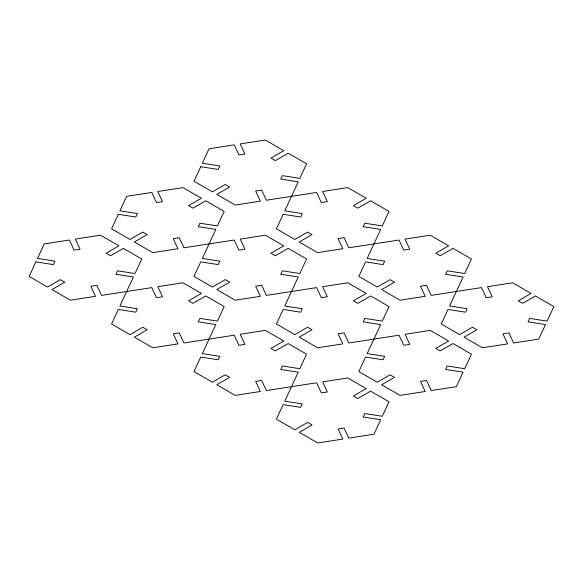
<?xml version="1.0" encoding="UTF-8"?>
<svg xmlns="http://www.w3.org/2000/svg" width="583" height="583" viewBox="0 0 583 583"><rect width="100%" height="100%" fill="white"/><g stroke="black" fill="none" stroke-linecap="round" stroke-linejoin="round"><path stroke-width="0.87" d="M35.891 261.898L29.15 276.415L47.558 287.04L60.362 279.651L64.757 282.187L51.953 289.583L70.361 300.209L95.503 296.317L90.817 286.224L96.822 285.291L101.508 295.392L151.799 287.608L156.484 297.709L162.489 296.776L157.804 286.683L182.953 282.791L201.361 293.417L188.557 300.813L192.951 303.349L205.755 295.96L224.164 306.585L217.423 321.102L199.933 318.398L198.322 321.86L215.819 324.571L202.337 353.604L219.827 356.308L218.224 359.777L200.734 357.073L193.993 371.59L212.401 382.215L225.206 374.825L229.6 377.361L216.796 384.751L235.204 395.383L260.353 391.492L255.66 381.391L261.665 380.466L266.358 390.559L316.642 382.783L321.335 392.876L327.34 391.951L322.647 381.85L347.796 377.966L366.204 388.591L353.4 395.981L357.794 398.524L370.599 391.127L389.007 401.753L382.266 416.277L364.776 413.566L363.173 417.034L380.663 419.738L373.922 434.255L348.78 438.146L344.087 428.046L338.082 428.979L342.775 439.079L317.626 442.963L299.217 432.338L312.022 424.949L307.627 422.405L294.823 429.802L276.415 419.177L283.156 404.653L300.646 407.364L302.256 403.895L284.759 401.191L298.241 372.151L280.744 369.447L282.354 365.978L299.844 368.689L306.585 354.173L288.177 343.54L275.373 350.937L270.978 348.394L283.783 341.004L265.374 330.379L240.225 334.27L244.918 344.364L238.913 345.296L234.22 335.196L183.936 342.979L179.243 332.878L173.238 333.804L177.932 343.904L152.782 347.796L134.374 337.171L147.178 329.774L142.784 327.238L129.98 334.627L111.572 324.002L118.313 309.486L135.803 312.189L137.406 308.72L119.916 306.017L133.39 276.983L115.9 274.28L117.511 270.811L135.001 273.514L141.742 258.998L123.334 248.373L110.53 255.762L106.135 253.226L118.939 245.829L100.531 235.204L75.382 239.096L80.068 249.196L74.063 250.122L69.377 240.021L44.235 243.913L37.494 258.429L54.984 261.14L53.381 264.602L35.891 261.898M118.313 214.311L111.572 228.828L129.98 239.46L142.784 232.063L147.178 234.606L134.374 241.996L152.782 252.621L177.932 248.73L173.238 238.636L179.243 237.704L183.936 247.804L234.22 240.021L238.913 250.122L244.918 249.196L240.225 239.096L265.374 235.204L283.783 245.829L270.978 253.226L275.373 255.762L288.177 248.373L306.585 258.998L299.844 273.514L282.354 270.811L280.744 274.28L298.241 276.983L284.759 306.017L302.256 308.72L300.646 312.189L283.156 309.486L276.415 324.002L294.823 334.627L307.627 327.238L312.022 329.774L299.217 337.171L317.626 347.796L342.775 343.904L338.082 333.804L344.087 332.878L348.78 342.979L399.064 335.196L403.757 345.296L409.762 344.364L405.068 334.27L430.218 330.379L448.626 341.004L435.822 348.394L440.216 350.937L453.02 343.54L471.428 354.173L464.687 368.689L447.197 365.978L445.594 369.447L463.084 372.151L456.343 386.675L431.201 390.559L426.516 380.466L420.511 381.391L425.196 391.492L400.047 395.383L381.639 384.751L394.443 377.361L390.049 374.825L377.245 382.215L358.837 371.59L365.577 357.073L383.067 359.777L384.678 356.308L367.181 353.604L380.663 324.571L363.173 321.86L364.776 318.398L382.266 321.102L389.007 306.585L370.599 295.96L357.794 303.349L353.4 300.813L366.204 293.417L347.796 282.791L322.647 286.683L327.34 296.776L321.335 297.709L316.642 287.608L266.358 295.392L261.665 285.291L255.66 286.224L260.353 296.317L235.204 300.209L216.796 289.583L229.6 282.187L225.206 279.651L212.401 287.04L193.993 276.415L200.734 261.898L218.224 264.602L219.827 261.14L202.337 258.429L215.819 229.396L198.322 226.692L199.933 223.223L217.423 225.927L224.164 211.41L205.755 200.785L192.951 208.175L188.557 205.639L201.361 198.249L182.953 187.617L157.804 191.508L162.489 201.609L156.484 202.534L151.799 192.441L126.657 196.325L119.916 210.849L137.406 213.553L135.803 217.022L118.313 214.311M200.734 166.723L193.993 181.247L212.401 191.873L225.206 184.476L229.6 187.019L216.796 194.409L235.204 205.034L260.353 201.15L255.66 191.049L261.665 190.124L266.358 200.217L316.642 192.441L321.335 202.534L327.34 201.609L322.647 191.508L347.796 187.617L366.204 198.249L353.4 205.639L357.794 208.175L370.599 200.785L389.007 211.41L382.266 225.927L364.776 223.223L363.173 226.692L380.663 229.396L367.181 258.429L384.678 261.14L383.067 264.602L365.577 261.898L358.837 276.415L377.245 287.04L390.049 279.651L394.443 282.187L381.639 289.583L400.047 300.209L425.196 296.317L420.511 286.224L426.516 285.291L431.201 295.392L481.492 287.608L486.178 297.709L492.183 296.776L487.497 286.683L512.639 282.791L531.047 293.417L518.243 300.813L522.638 303.349L535.442 295.96L553.85 306.585L547.109 321.102L529.619 318.398L528.016 321.86L545.506 324.571L538.765 339.087L513.623 342.979L508.937 332.878L502.932 333.804L507.618 343.904L482.469 347.796L464.061 337.171L476.865 329.774L472.47 327.238L459.666 334.627L441.258 324.002L447.999 309.486L465.489 312.189L467.1 308.72L449.61 306.017L463.084 276.983L445.594 274.28L447.197 270.811L464.687 273.514L471.428 258.998L453.02 248.373L440.216 255.762L435.822 253.226L448.626 245.829L430.218 235.204L405.068 239.096L409.762 249.196L403.757 250.122L399.064 240.021L348.78 247.804L344.087 237.704L338.082 238.636L342.775 248.73L317.626 252.621L299.217 241.996L312.022 234.606L307.627 232.063L294.823 239.46L276.415 228.828L283.156 214.311L300.646 217.022L302.256 213.553L284.759 210.849L298.241 181.809L280.744 179.105L282.354 175.636L299.844 178.347L306.585 163.823L288.177 153.198L275.373 160.595L270.978 158.051L283.783 150.662L265.374 140.037L240.225 143.921L244.918 154.021L238.913 154.954L234.22 144.854L209.078 148.745L202.337 163.262L219.827 165.966L218.224 169.434L200.734 166.723"/></g></svg>
